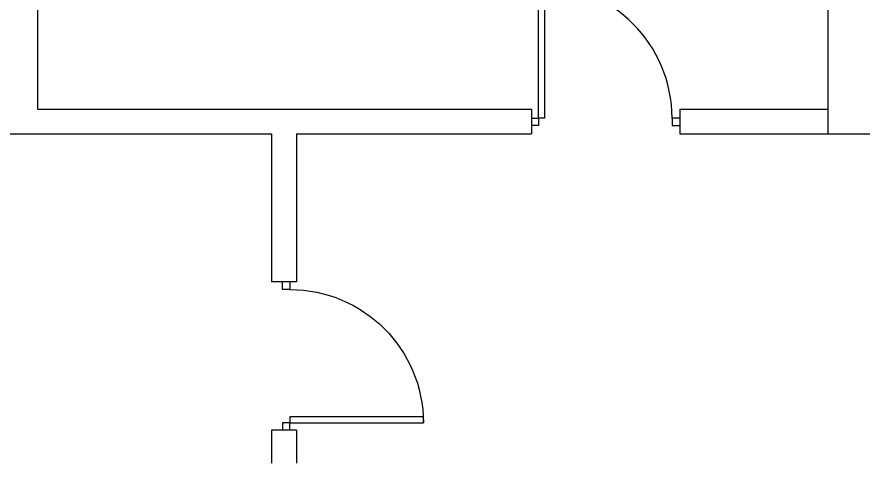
# Model space of a CAD drawing. Extents: x -211487 to 129179, y -113885 to 115281.
# Drawn here: x -31466 to -26328, y -91615 to -88905 of the extents above; entities that cross this region are included whole.
import ezdxf

# ---------------------------------------------------------------- set-up
doc = ezdxf.new("R2010")
doc.units = 0
doc.layers.get('0').update_dxf_attribs({"linetype": 'CONTINUOUS'})
for name, color, linetype in [('BLD-PART', 7, 'CONTINUOUS'), ('BLD-STRUCT', 7, 'CONTINUOUS'), ('DOOR', 7, 'CONTINUOUS')]:
    doc.layers.add(name, color=color, linetype=linetype)

# ---------------------------------------------------------------- blocks, each defined once
blk = doc.blocks.new('DOORX')
for p, q in [((0.05, 0), (0.05, 0.9)), ((0.05, 0.9), (0.09, 0.9)), ((0.09, 0.9), (0.09, 0)), ((0, 0), (0.05, 0)), ((0.09, 0), (0.05, 0)), ((0.05, 0), (0.05, -0.05)), ((0.05, -0.05), (0, -0.05)), ((0.95, 0), (0.95, -0.05)), ((1, 0), (0.95, 0)), ((0.95, -0.05), (1, -0.05))]:
    blk.add_line(p, q)
blk.add_arc((0.05, 0), 0.9, 0, 90)
blk = doc.blocks.new('STANDARD')
blk.add_blockref('DOORX', (0.5366, 0.2561))

msp = doc.modelspace()

# ---------------------------------------------------------------- linework, layer by layer
at = {"layer": 'BLD-PART'}
for p, q in [((-31341.3, -83864.7), (-31341.3, -89464.7)), ((-31341.3, -89464.7), (-28341.3, -89464.7)), ((-28341.3, -89464.7), (-28341.3, -89614.7)), ((-27441.3, -89464.7), (-27441.3, -89614.7)), ((-27441.3, -89464.7), (-26541.3, -89464.7)), ((-31833, -89614.7), (-29919.6, -89614.7)), ((-29919.6, -89614.7), (-29919.6, -90514.7)), ((-29769.6, -89614.7), (-29769.6, -90514.7)), ((-29769.6, -89614.7), (-28341.3, -89614.7)), ((-27441.3, -89614.7), (-26541.3, -89614.7)), ((-29769.6, -90514.7), (-29919.6, -90514.7)), ((-29769.6, -91414.7), (-29919.6, -91414.7)), ((-29919.6, -91414.7), (-29919.6, -91614.7)), ((-29769.6, -91414.7), (-29769.6, -91614.7))]:
    msp.add_line(p, q, dxfattribs=at)
at = {"layer": 'BLD-STRUCT'}
for p, q in [((-26541.3, -83864.7), (-26541.3, -89614.7)), ((-26541.3, -89614.7), (-26191.3, -89614.7))]:
    msp.add_line(p, q, dxfattribs=at)

# ---------------------------------------------------------------- block references
at = {"layer": 'DOOR', "xscale": 900, "yscale": 900, "zscale": 900}
msp.add_blockref('Standard', (-28826.2, -89749.5), dxfattribs=at)
at = {"layer": 'DOOR', "xscale": -900, "yscale": 900, "zscale": 900, "rotation": 270}
msp.add_blockref('Standard', (-30038.7, -91898.7), dxfattribs=at)

doc.saveas('drawing.dxf')
